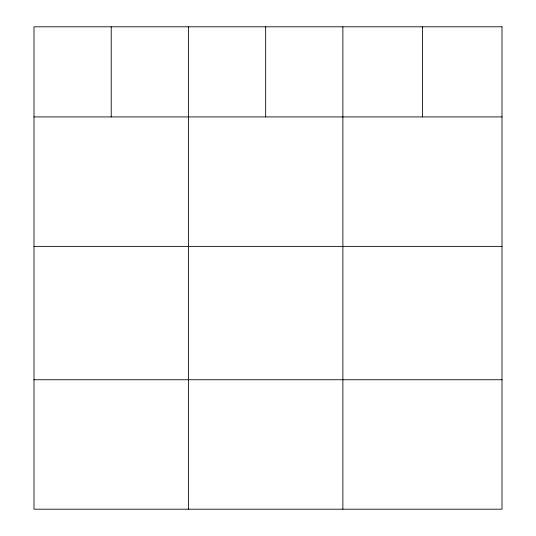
<?xml version="1.0" encoding="UTF-8"?>
<svg xmlns="http://www.w3.org/2000/svg" width="536" height="536" viewBox="0 0 536 536"><rect width="100%" height="100%" fill="white"/><g stroke="black" fill="none" stroke-linecap="round" stroke-linejoin="round"><path stroke-width="0.8" d="M33.996 116.928L502.004 116.928M33.996 246.379L502.004 246.379M33.996 379.749L502.004 379.749M422.442 26.8L422.442 116.928M342.879 26.8L342.879 509.2M265.662 26.8L265.662 116.928M188.438 26.8L188.438 509.2M111.22 26.8L111.22 116.928M502.004 26.8L33.996 26.8L33.996 509.2L502.004 509.2L502.004 26.8"/></g></svg>
